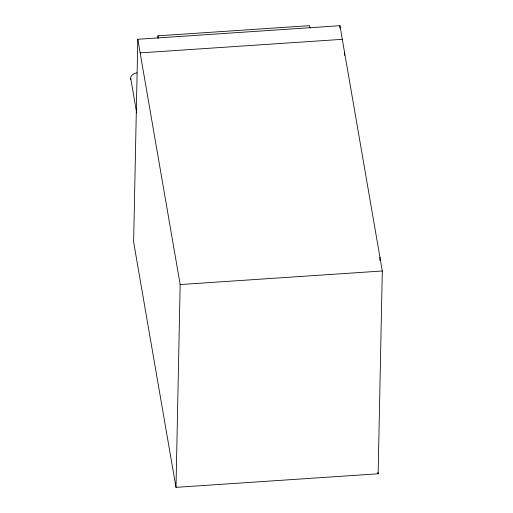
<?xml version="1.0" encoding="UTF-8"?>
<svg xmlns="http://www.w3.org/2000/svg" width="513" height="513" viewBox="0 0 513 513"><rect width="100%" height="100%" fill="white"/><g stroke="black" fill="none" stroke-linecap="round" stroke-linejoin="round"><path stroke-width="0.77" d="M130.693 79.688L130.744 77.053A6.868 5.04 -9.8 0 1 137.048 72.878M137.798 39.264L133.63 242.065L175.997 487.35L378.139 473.788L382.307 270.986L339.939 25.701L137.798 39.264L180.166 284.548L175.997 487.35M157.933 38.225L157.985 35.82L309.589 25.65L309.993 27.984M339.895 28.1L339.939 25.701M344.601 55.353L344.646 52.954M379.889 260.559L379.953 257.359M140.152 52.89L342.293 39.328M180.166 284.548L382.307 270.986M377.882 472.274L378.139 473.788M157.985 35.82L158.389 38.161M130.719 78.374L136.695 112.963"/></g></svg>
